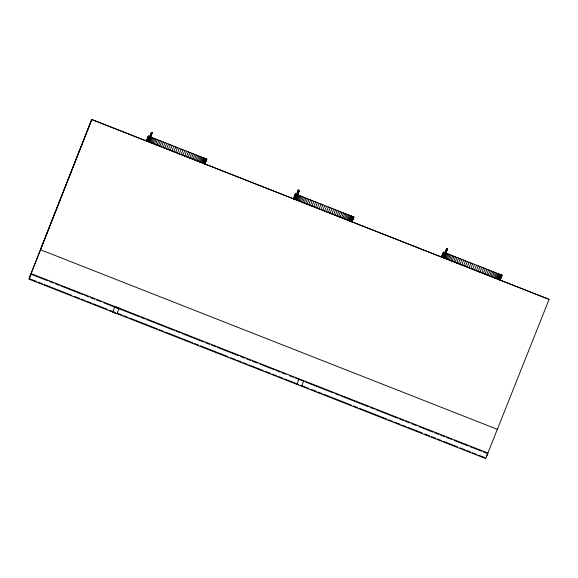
<?xml version="1.0" encoding="UTF-8"?>
<svg xmlns="http://www.w3.org/2000/svg" width="578" height="578" viewBox="0 0 578 578"><rect width="100%" height="100%" fill="white"/><g stroke="black" fill="none" stroke-linecap="round" stroke-linejoin="round"><path stroke-width="0.87" d="M447.141 249.775L446.91 248.75L446.491 249.804M30.172 276.927L30.229 276.457M30.2 276.689L30.367 276.262M112.855 311.809L114.863 306.708M117.067 313.536L119.068 308.435M296.984 384.139L298.985 379.038M301.673 386.032L303.681 380.931M148.228 136.061L146.241 140.888L294 199.078M146.487 140.981L148.401 136.133M146.776 141.097L148.691 136.242M147.18 141.256L149.095 136.401M147.693 141.458L149.745 136.422M149.702 136.646L151.292 132.824L151.812 132.709L152.057 133.446L151.371 133.814M149.81 136.69L151.494 132.709M149.94 136.74L151.602 132.68M150.027 136.769L151.761 132.694M148.315 141.704L151.812 132.709M150.294 136.878L151.906 132.759M150.381 136.914L151.985 132.832M152.065 132.976L150.547 136.979L152.108 133.15M149.052 141.993L151.031 137.167M149.883 142.325L151.804 137.47M150.822 142.694L152.737 137.839M151.862 143.106L153.777 138.25M152.989 143.546L154.904 138.698M154.21 144.03L156.125 139.175M155.511 144.543L157.426 139.695M156.898 145.092L158.813 140.237M158.35 145.663L160.265 140.815M159.875 146.27L161.789 141.415M161.464 146.891L163.379 142.043M163.104 147.542L165.019 142.687M164.802 148.206L166.717 143.358M166.536 148.893L168.451 144.045M168.306 149.594L170.221 144.738M170.105 150.302L172.02 145.454M171.926 151.024L173.841 146.169M173.761 151.747L175.676 146.891M175.604 152.469L177.518 147.621M177.446 153.199L179.361 148.351M179.281 153.921L181.196 149.073M181.102 154.644L183.016 149.789M182.901 155.352L184.816 150.497M184.671 156.053L186.586 151.198M186.405 156.739L188.32 151.884M188.096 157.404L190.01 152.549M189.743 158.054L191.658 153.199M191.325 158.675L193.24 153.827M192.85 159.282L194.764 154.427M194.309 159.853L196.224 155.005M195.689 160.402L197.604 155.547M196.997 160.915L198.911 156.06M198.218 161.399L200.133 156.544M199.345 161.84L201.26 156.992M200.378 162.252L202.293 157.397M201.317 162.62L203.232 157.772M202.156 162.953L204.07 158.097M202.885 163.242L204.8 158.386M203.514 163.487L205.428 158.632M204.027 163.69L205.941 158.834M204.431 163.849L206.346 158.993M204.72 163.964L206.635 159.109M204.894 164.029L206.808 159.181M204.952 164.051L206.881 159.21L148.156 136.032M293.487 198.81L295.401 193.955M293.66 198.875L295.575 194.02M293.949 198.991L295.864 194.136M294.346 199.15L296.261 194.295M294.859 199.352L296.882 194.302M296.832 194.519C298.544 183.479 299.859 195.227 298.421 190.762M296.947 194.569L298.609 190.617M297.114 194.634L298.718 190.581M297.2 194.663L298.877 190.574M297.287 194.699L298.978 190.603M295.488 199.598L299.028 190.624M297.554 194.808L299.115 190.682M297.641 194.837L299.216 190.819M297.721 194.873L299.267 190.978M296.218 199.887L298.234 194.837M298.169 195.046L296.593 194.186M297.056 200.219L298.971 195.364M297.995 200.588L299.91 195.732M299.028 201L300.943 196.144M300.163 201.44L302.077 196.592M301.384 201.924L303.298 197.069M302.684 202.437L304.599 197.582M304.064 202.986L305.979 198.131M305.524 203.557L307.438 198.709M307.048 204.157L308.963 199.309M308.638 204.785L310.552 199.937M310.278 205.436L312.192 200.58M311.968 206.1L313.883 201.252M313.702 206.787L315.617 201.932M315.472 207.488L317.387 202.632M317.271 208.196L319.186 203.34M319.092 208.911L321.007 204.063M320.927 209.641L322.842 204.785M322.77 210.363L324.692 205.515M324.619 211.093L326.534 206.238M326.454 211.815L328.369 206.967M330.19 207.683L328.275 212.538L352.132 221.952M330.074 213.246L331.989 208.391M331.844 213.947L333.759 209.091M333.578 214.626L335.493 209.778M335.269 215.298L337.184 210.443M336.909 215.941L338.824 211.093M338.498 216.569L340.413 211.721M340.023 217.169L341.938 212.321M341.482 217.747L343.397 212.892M342.862 218.296L344.777 213.441M344.163 218.809L346.078 213.954M345.384 219.286L347.299 214.438M346.518 219.734L348.433 214.879M347.551 220.146L349.466 215.291M348.491 220.514L350.405 215.659M349.329 220.847L351.243 215.991M350.058 221.136L351.973 216.28M350.68 221.381L352.602 216.526M351.2 221.584L353.115 216.728M351.597 221.742L353.512 216.887M351.886 221.858L353.801 217.003M352.06 221.923L354.047 217.097L295.329 193.926L293.414 198.781L327.668 212.292M441.498 256.957L443.413 252.102L502.138 275.28L500.201 280.128L441.498 256.957L443.485 252.131M441.744 257.051L443.658 252.203M442.033 257.167L443.947 252.319M442.43 257.326L444.345 252.478M442.95 257.528L444.93 252.463M444.887 252.687L446.433 249.039M444.988 252.731L446.693 248.8M445.111 252.774L446.801 248.764M445.233 252.824L446.91 248.75M445.371 252.882L447.011 248.764M443.572 257.774L447.061 248.778M445.551 252.947L447.235 248.901M445.725 253.019L447.271 248.945M445.804 253.048L447.343 249.104M445.884 253.077L447.358 249.342M444.135 257.998L444.41 257.304M444.301 258.063L446.368 253.034M445.139 258.395L447.054 253.54M446.079 258.763L447.993 253.915M447.119 259.175L449.034 254.32M448.246 259.623L450.161 254.768M449.467 260.1L451.382 255.252M450.768 260.613L452.682 255.765M452.148 261.162L454.07 256.307M453.607 261.74L455.522 256.885M455.132 262.34L457.046 257.485M456.721 262.961L458.636 258.113M458.361 263.611L460.276 258.763M460.052 264.283L461.966 259.428M461.786 264.962L463.7 260.114M463.556 265.663L465.471 260.808M465.355 266.371L467.277 261.523M467.176 267.094L469.098 262.239M469.018 267.816L470.933 262.961M470.86 268.546L472.775 263.691M472.703 269.269L474.617 264.421M474.538 269.998L476.453 265.143M476.359 270.714L478.273 265.858M478.158 271.422L480.072 266.574M479.928 272.122L481.842 267.267M481.662 272.809L483.576 267.954M483.353 273.473L485.267 268.626M484.993 274.124L486.907 269.269M486.582 274.752L488.497 269.897M488.107 275.352L490.021 270.497M489.566 275.923L491.481 271.075M490.946 276.472L492.861 271.617M492.246 276.985L494.168 272.137M493.468 277.469L495.382 272.614M494.602 277.91L496.516 273.062M495.635 278.321L497.55 273.466M496.574 278.69L498.489 273.842M497.412 279.022L499.327 274.167M498.142 279.311L500.057 274.456M498.771 279.557L500.685 274.709M499.284 279.759L501.198 274.911M499.681 279.918L501.596 275.07M499.97 280.034L501.885 275.179M500.143 280.099L502.058 275.251M486.531 456.497L549.1 299.361L91.7 119.429L40.474 249.739L497.347 429.338M151.292 132.824L151.14 133.605M176.752 147.845L177.222 147.506M203.767 158.509L204.236 158.162M350.933 216.403L351.41 216.056M472.009 263.922L472.479 263.575M499.016 274.579L499.493 274.239M30.511 276.067L30.988 275.785M91.765 119.574L146.306 141.018M351.901 221.836L441.686 257.138M443.369 257.795L445.046 258.453M456.793 263.069L458.47 263.734M478.613 271.653L480.289 272.31M497.911 279.239L549.1 299.361M114.943 306.499L487.883 453.051L485.715 458.571L112.775 312.012M119.155 308.226L31.068 273.596L28.9 279.116L116.98 313.746M115.571 307.373L139.067 316.607M140.743 317.271L144.941 318.919M146.617 319.576L174.31 330.464M175.994 331.122L180.184 332.776M181.868 333.434L203.687 342.01M205.363 342.667L209.561 344.322M211.237 344.979L215.435 346.627M217.111 347.291L238.931 355.867M240.607 356.525L244.805 358.172M246.481 358.837L250.679 360.484M252.355 361.142L257.391 363.121M259.912 364.111L274.174 369.725M275.858 370.382L280.048 372.03M281.732 372.694L285.922 374.342M289.282 375.657L293.48 377.311M295.156 377.969L303.891 381.35M305.567 382.015L333.26 392.895M334.937 393.56L339.134 395.208M340.81 395.865L368.504 406.753M370.187 407.411L374.378 409.065M376.061 409.723L397.881 418.299M399.557 418.956L403.755 420.611M405.431 421.268L409.629 422.915M411.305 423.58L416.341 425.56M418.855 426.55L433.124 432.156M434.8 432.814L438.998 434.461M440.674 435.126L444.872 436.773M446.548 437.43L451.584 439.41M454.106 440.4L468.368 446.014M470.051 446.671L481.799 451.288M483.475 451.945L487.673 453.6M31.696 274.478L47.634 280.742M49.311 281.399L53.501 283.047M55.185 283.711L59.375 285.359M61.051 286.016L82.864 294.592M84.54 295.25L88.737 296.897M90.414 297.562L94.611 299.209M96.288 299.866L101.323 301.846M103.838 302.836L118.1 308.442M29.276 278.155L29.803 278.358M300.466 385.121L308.862 388.416M311.376 389.406L316.412 391.385M318.095 392.043L322.286 393.697M323.969 394.355L351.662 405.243M353.339 405.9L357.536 407.548M359.213 408.213L386.906 419.093M388.582 419.758L392.78 421.405M394.456 422.063L400.33 424.375M402.013 425.032L406.211 426.687M407.887 427.344L422.15 432.951M424.671 433.941L429.707 435.92M431.383 436.578L435.581 438.232M437.257 438.89L441.455 440.537M443.131 441.202L457.4 446.808M459.915 447.798L464.95 449.778M466.627 450.435L470.824 452.083M472.501 452.747L476.698 454.395M478.382 455.052L485.094 457.697M29.117 278.574L36.667 281.537M38.343 282.201L42.534 283.849M44.217 284.506L71.896 295.387M74.418 296.377L79.446 298.356M81.122 299.014L85.32 300.668M86.996 301.326L91.194 302.973M92.87 303.638L107.132 309.237M109.647 310.227L114.682 312.207M117.182 313.117L122.218 315.097M123.902 315.754L128.092 317.409M129.775 318.066L157.469 328.954M159.145 329.612L163.343 331.259M165.019 331.924L192.712 342.812M194.389 343.469L198.586 345.117M200.263 345.774L227.956 356.662M230.478 357.652L235.513 359.632M237.19 360.296L241.387 361.944M243.063 362.601L247.261 364.248M248.937 364.913L263.207 370.52M265.721 371.51L270.757 373.489M272.433 374.147L276.631 375.801M278.307 376.459L282.505 378.106M284.181 378.763L298.45 384.377M444.677 252.362L446.361 253.027M149.42 136.292L151.111 136.957M91.808 119.473L29.716 277.043L91.808 119.473"/></g></svg>
